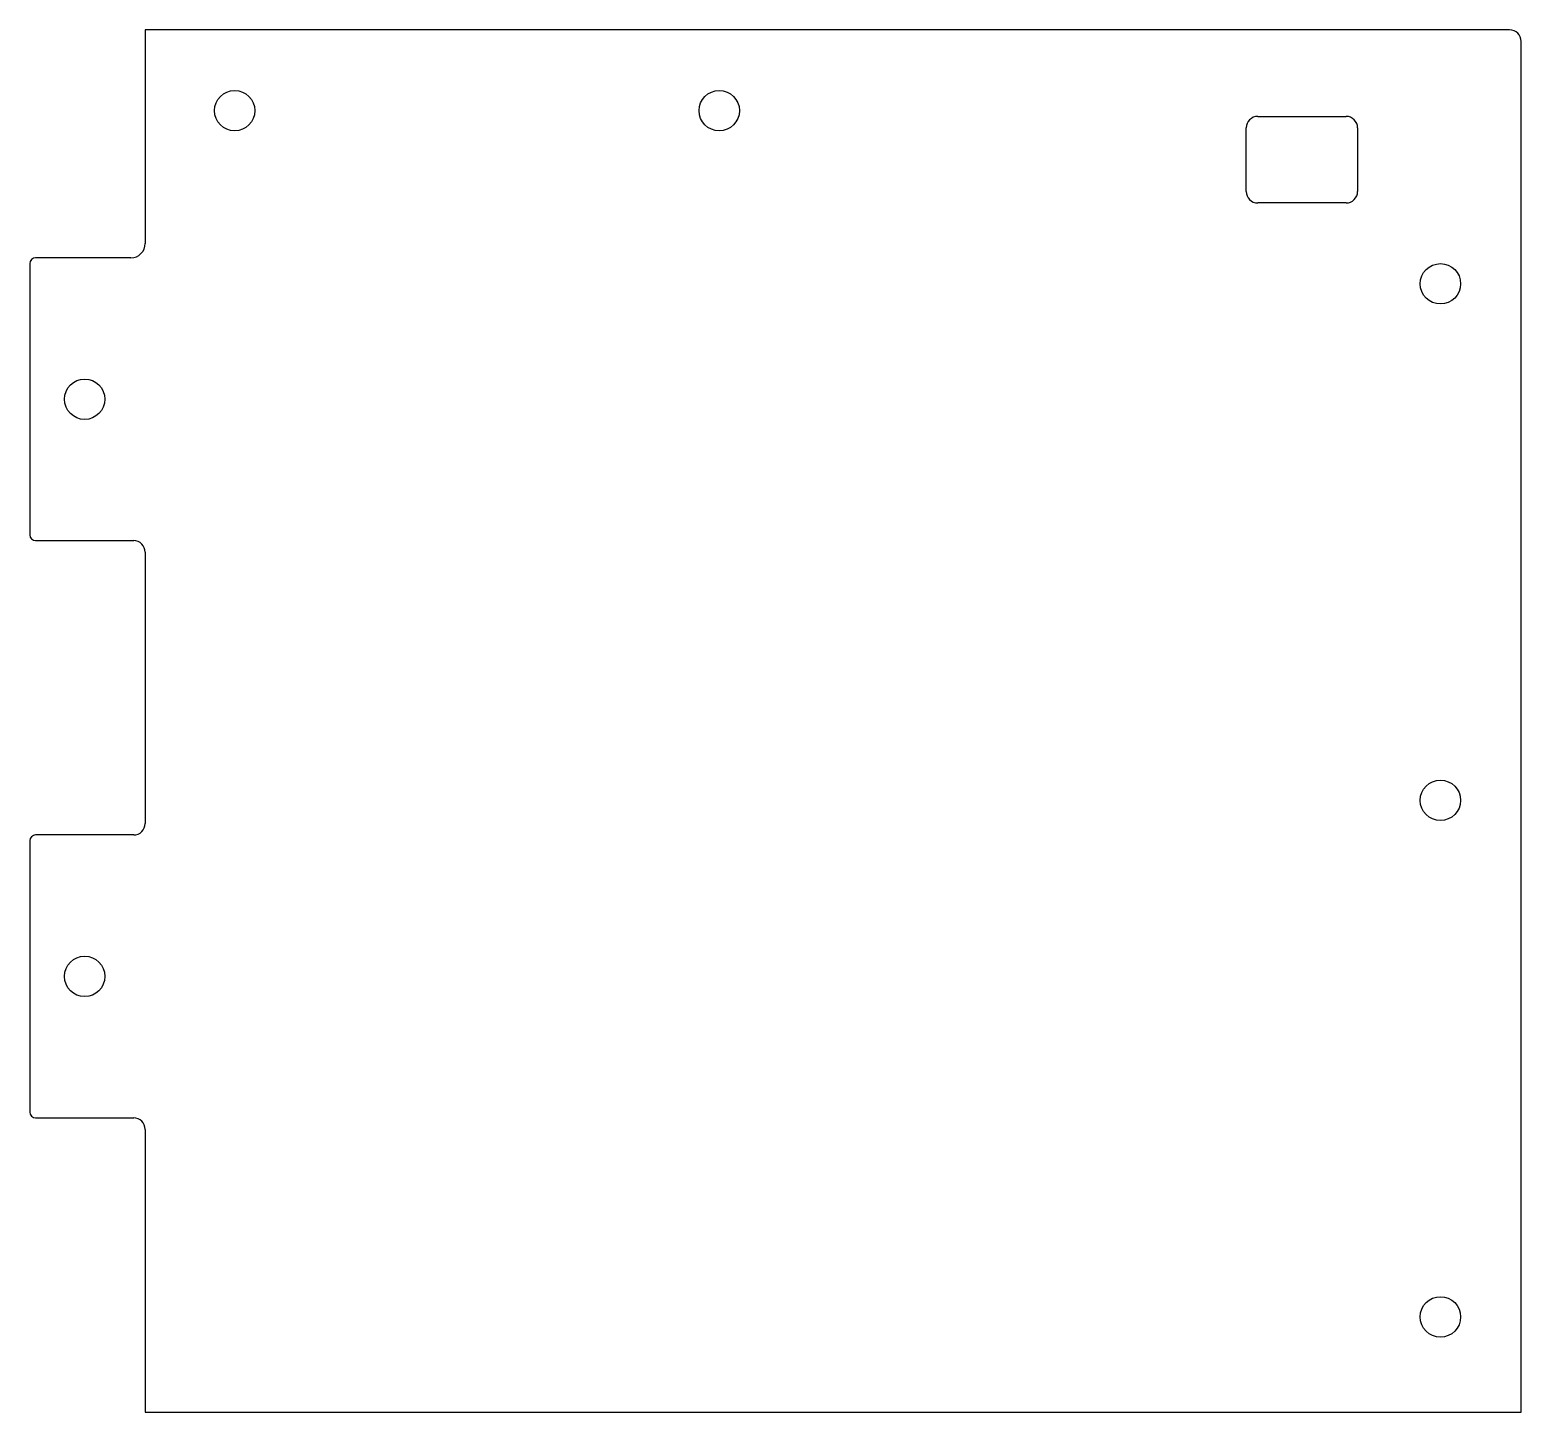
# Model space of a CAD drawing. Header units: millimetres. Extents: x -129 to 129, y -120 to 120.
import ezdxf

# ---------------------------------------------------------------- set-up
doc = ezdxf.new("R2010")
doc.units = ezdxf.units.MM
doc.layers.add('CUTOUTS', color=1, linetype='CONTINUOUS')
doc.layers.add('PERIMETER', color=5, linetype='CONTINUOUS')

msp = doc.modelspace()

# ---------------------------------------------------------------- linework, layer by layer
at = {"layer": 'CUTOUTS'}
for p, q in [((83.6, 104.75), (98.9, 104.75)), ((81.6, 91.75), (81.6, 102.75)), ((100.9, 102.75), (100.9, 91.75)), ((98.9, 89.75), (83.6, 89.75))]:
    msp.add_line(p, q, dxfattribs=at)
for centre in [(-93.75, 105.75), (-9.75, 105.75), (115.25, 75.75), (-119.75, 55.75), (115.25, -13.75), (-119.75, -44.25), (115.25, -103.25)]:
    msp.add_circle(centre, 3.5, dxfattribs=at)
for centre, start, end in [((83.6, 102.75), 90, 180), ((98.9, 102.75), 0, 90), ((83.6, 91.75), 180, 270), ((98.9, 91.75), -90, 0)]:
    msp.add_arc(centre, 2, start, end, dxfattribs=at)
at = {"layer": 'PERIMETER'}
for p, q in [((127.25, 119.75), (-109.25, 119.75)), ((-109.25, 119.75), (-109.25, 82.75)), ((129.25, -119.75), (129.25, 117.75)), ((-111.75, 80.25), (-128.25, 80.25)), ((-129.25, 79.25), (-129.25, 32.25)), ((-128.25, 31.25), (-111.25, 31.25)), ((-109.25, 29.25), (-109.25, -17.75)), ((-111.25, -19.75), (-128.25, -19.75)), ((-129.25, -20.75), (-129.25, -67.75)), ((-128.25, -68.75), (-111.25, -68.75)), ((-109.25, -70.75), (-109.25, -119.75)), ((-109.25, -119.75), (129.25, -119.75))]:
    msp.add_line(p, q, dxfattribs=at)
for centre, radius, start, end in [((127.25, 117.75), 2, 0, 90), ((-111.75, 82.75), 2.5, -90, 0), ((-128.25, 79.25), 1, 90, 180), ((-128.25, 32.25), 1, 180, 270), ((-111.25, 29.25), 2, 0, 90), ((-111.25, -17.75), 2, -90, 0), ((-128.25, -20.75), 1, 90, 180), ((-128.25, -67.75), 1, 180, 270), ((-111.25, -70.75), 2, 0, 90)]:
    msp.add_arc(centre, radius, start, end, dxfattribs=at)

doc.saveas('drawing.dxf')
